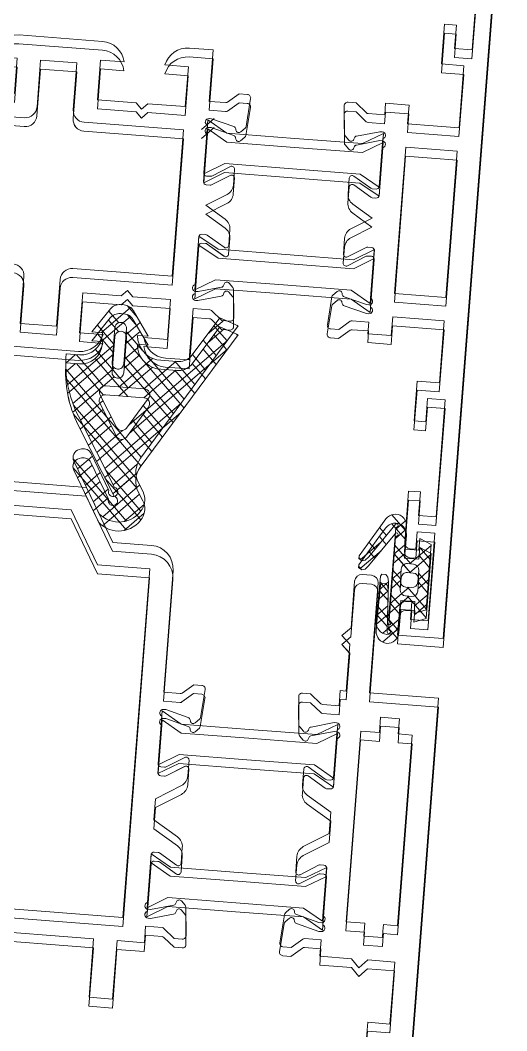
# Model space of a CAD drawing. Header units: millimetres. Extents: x 26282 to 30760, y 1404 to 4574.
# Drawn here: x 29236.59 to 29240.74, y 3201.09 to 3209.7 of the extents above; entities that cross this region are included whole.
import ezdxf

# ---------------------------------------------------------------- set-up
doc = ezdxf.new("R2010")
doc.units = ezdxf.units.MM
doc.header["$LTSCALE"] = 0.25
doc.linetypes.add('DIVIDE', pattern=[1.25, 0.5, -0.25, 0, -0.25, 0, -0.25])
for name, color, linetype, lineweight in [('AB-DUV', 4, 'Continuous', 50), ('DOĞRAMA', 30, 'Continuous', 20), ('SECTION LINE (3RDF)', 40, 'DIVIDE', 25)]:
    doc.layers.add(name, color=color, linetype=linetype, lineweight=lineweight)

# ---------------------------------------------------------------- blocks, each defined once
blk = doc.blocks.new('CHD60E27', base_point=(-138.6, 7.85))
at = {"color": 1, "linetype": 'Continuous'}
for p, q in [((-80.6, 56.35), (-78.6, 56.35)), ((-115.729976, 50.516652), (-114.729976, 49.516652)), ((-115.729976, 50.516652), (-114.729976, 49.516652)), ((-78.6, 29.85), (-80.6, 29.85)), ((-137.2, 16.75), (-135.7, 16.75)), ((-135.7, 16.75), (-135.7, 15.25))]:
    blk.add_line(p, q, dxfattribs=at)
at = {"color": 40, "linetype": 'Continuous'}
for points in [[(-138.6, 7.85), (-138.6, 78.35), (-134.7, 78.35), (-134.7, 75.95, -0.414213), (-135.199999, 75.45), (-135.7, 75.45), (-135.7, 76.95), (-137.2, 76.95), (-137.2, 69.45), (-135.7, 69.45), (-135.7, 70.95), (-135.2, 70.95, -0.414213), (-134.699999, 70.45), (-134.7, 66.05), (-135.7, 66.05), (-135.7, 68.05), (-137.2, 68.05), (-137.2, 58.05), (-135.7, 58.05), (-135.7, 60.05), (-134.7, 60.05), (-134.7, 56.65), (-136.6, 56.65), (-136.6, 51.35), (-134.4, 51.35), (-132.2, 51.35), (-132.2, 52.95), (-130.2, 52.95), (-130.2, 51.95), (-128.790992, 51.95, 0.176327), (-128.630295, 52.008489), (-127.7, 52.789099), (-127, 52.789099, -0.43976), (-126.701142, 52.462953), (-126.911671, 50.056591, -0.176327), (-126.983943, 49.901604), (-127.323223, 49.562323, -0.577351), (-127.741481, 49.674394), (-127.772347, 49.789587, 0.267949), (-127.949124, 49.966363), (-129.9, 50.489099), (-130.1, 50.489099, 0.842899), (-130.2, 49.906257), (-130.2, 45.839099, 0.414213), (-129.949998, 45.589099), (-129.628806, 45.589099, 0.137838), (-129.498553, 45.625711), (-127.980252, 46.552487, -0.585341), (-127.6, 46.339099), (-127.6, 45.002615, -0.261351), (-128.07899, 44.149065), (-129.797634, 43.1), (-128.07899, 42.050935, -0.261351), (-127.6, 41.197385), (-127.6, 39.8609, -0.585341), (-127.980252, 39.647512), (-129.498554, 40.574288, 0.137838), (-129.628807, 40.6109), (-129.95, 40.6109, 0.414213), (-130.199999, 40.360899), (-130.2, 36.293743, 0.842899), (-130.1, 35.710901), (-129.9, 35.7109), (-127.949123, 36.233636, 0.267949), (-127.772347, 36.410413), (-127.741481, 36.525605, -0.577351), (-127.323223, 36.637676), (-126.983943, 36.298396, -0.176327), (-126.911671, 36.143409), (-126.701141, 33.737047, -0.43976), (-127, 33.4109), (-127.7, 33.4109), (-128.630295, 34.191511, 0.176327), (-128.790992, 34.25), (-130.2, 34.25), (-130.2, 33.25), (-132.2, 33.25), (-132.2, 34.85), (-136.6, 34.85), (-136.6, 29.55), (-134.7, 29.55), (-134.7, 26.15), (-135.7, 26.15), (-135.7, 28.15), (-137.2, 28.15), (-137.2, 18.15), (-135.7, 18.15), (-135.7, 20.15), (-134.7, 20.15), (-134.7, 15.75, -0.414213), (-135.199999, 15.25), (-135.7, 15.25), (-135.7, 16.75), (-137.2, 16.75), (-137.2, 9.25), (-135.7, 9.25), (-135.7, 10.75), (-135.2, 10.75, -0.414213), (-134.699999, 10.25), (-134.7, 7.85), (-138.6, 7.85)], [(-78.6, 56.35), (-78.6, 29.85), (-79.6, 29.85), (-80.6, 29.85, -0.414213), (-82.599999, 31.85), (-80.6, 31.85), (-80.6, 34.85), (-89.1, 34.85), (-89.6, 35.35), (-90.1, 34.85), (-98.6, 34.85), (-98.6, 31.85), (-96.6, 31.85, -0.414213), (-98.599999, 29.85), (-105.740408, 29.85, -0.356298), (-107.699999, 31.450001), (-105.7, 31.45), (-105.7, 34.85), (-109, 34.85), (-109.5, 35.35), (-110, 34.85), (-113.2, 34.85), (-113.2, 31.45), (-111.2, 31.45, -0.356298), (-113.159592, 29.85), (-115.2, 29.85), (-115.2, 34.25), (-116.609007, 34.25, 0.176327), (-116.769704, 34.191511), (-117.7, 33.4109), (-118.4, 33.4109, -0.43976), (-118.698859, 33.737047), (-118.488329, 36.143409, -0.176327), (-118.416057, 36.298397), (-118.076776, 36.637677, -0.577351), (-117.658519, 36.525604), (-117.627652, 36.410413, 0.267949), (-117.450876, 36.233636), (-115.5, 35.7109), (-115.3, 35.7109, 0.842899), (-115.2, 36.293744), (-115.2, 40.3609, 0.414213), (-115.45, 40.6109), (-115.771193, 40.6109, 0.137838), (-115.901446, 40.574288), (-117.419747, 39.647512, -0.585341), (-117.799999, 39.8609), (-117.8, 41.197384, -0.261351), (-117.32101, 42.050935), (-115.602366, 43.1), (-117.321009, 44.149064, -0.261351), (-117.8, 45.002615), (-117.8, 46.339099, -0.585341), (-117.419747, 46.552488), (-115.901445, 45.625712, 0.137838), (-115.771193, 45.5891), (-115.45, 45.589099, 0.414213), (-115.199999, 45.8391), (-115.2, 49.906257, 0.842899), (-115.3, 50.489099), (-115.5, 50.489099), (-117.450876, 49.966364, 0.267949), (-117.627653, 49.789587), (-117.658518, 49.674395, -0.577351), (-118.076776, 49.562322), (-118.416057, 49.901603, -0.176327), (-118.488329, 50.056591), (-118.698858, 52.462953, -0.43976), (-118.4, 52.789099), (-117.7, 52.789099), (-116.769704, 52.008489, 0.176327), (-116.609007, 51.95), (-115.2, 51.95), (-115.2, 56.35), (-113.159591, 56.35, -0.356297), (-111.199999, 54.75), (-113.2, 54.75), (-113.2, 51.35), (-110, 51.35), (-109.5, 50.85), (-109, 51.35), (-105.7, 51.35), (-105.7, 54.75), (-107.7, 54.75, -0.356297), (-105.740408, 56.35), (-98.6, 56.35, -0.414213), (-96.599999, 54.350001), (-98.6, 54.35), (-98.6, 51.35), (-90.1, 51.35), (-89.6, 50.85), (-89.1, 51.35), (-80.6, 51.35), (-80.6, 54.35), (-82.6, 54.35, -0.414213), (-80.6, 56.35), (-78.6, 56.35)], [(-80.6, 43.1), (-80.6, 49.35), (-99.6, 49.35, -0.414213), (-100.6, 50.35), (-100.6, 54.35), (-103.7, 54.35), (-103.7, 50.35, -0.414213), (-104.699999, 49.350001), (-113.2, 49.35), (-113.2, 36.85), (-104.7, 36.85, -0.414213), (-103.699999, 35.850001), (-103.7, 31.85), (-100.6, 31.85), (-100.6, 35.85, -0.414213), (-99.6, 36.85), (-80.6, 36.85), (-80.6, 43.1)]]:
    blk.add_lwpolyline(points, format="xyb", close=True, dxfattribs=at)
at = {"color": 4, "linetype": 'Continuous'}
for points in [[(-130.210348, 45.762166), (-128.497348, 46.762166), (-122.710348, 46.762166), (-116.923348, 46.762166), (-115.210348, 45.762166), (-115.210348, 50.362166), (-116.910348, 49.362166), (-122.710348, 49.362166), (-128.510348, 49.362166), (-130.210348, 50.362166), (-130.210348, 45.762166)], [(-128.497348, 39.437833), (-130.210348, 40.437833), (-130.210348, 35.837833), (-128.510348, 36.837833), (-122.710348, 36.837833), (-116.910348, 36.837833), (-115.210348, 35.837833), (-115.210348, 40.437833), (-116.923348, 39.437833), (-122.710348, 39.437833), (-128.497348, 39.437833)]]:
    blk.add_lwpolyline(points, close=True, dxfattribs=at)
at = {"color": 40, "linetype": 'Continuous'}
blk.add_lwpolyline([(-134.4, 49.35), (-136.6, 49.35), (-136.6, 36.85), (-132.2, 36.85), (-132.2, 49.35), (-134.4, 49.35)], close=True, dxfattribs=at)
blk = doc.blocks.new('CHD10-3111', base_point=(3855.389827, -8975.811796))
at = {"color": 40, "linetype": 'Continuous'}
blk.add_lwpolyline([(3855.389827, -8949.111796), (3879.389827, -8949.111796), (3879.389827, -8971.111796), (3877.889827, -8971.111796), (3877.889827, -8970.611796), (3875.789827, -8970.611796, 0.414276), (3875.289827, -8971.111902), (3875.289827, -8973.411796), (3875.891113, -8973.764938, -0.44986), (3875.948899, -8974.058621), (3874.687602, -8975.51474, -0.717959), (3873.789827, -8975.211796), (3873.789827, -8970.111796, -0.414242), (3874.789923, -8969.111796), (3876.40713, -8969.111796, 0.409111), (3877.406977, -8968.129248), (3877.703866, -8951.120522, 0.419335), (3877.203942, -8950.611796), (3858.289827, -8950.611796, 0.414214), (3857.789827, -8951.111796), (3857.789827, -8954.510299, 0.096347), (3857.826278, -8954.697709), (3862.331086, -8965.847499, -0.096289), (3862.789827, -8968.20752), (3862.789827, -8975.311796, -0.679855), (3861.925103, -8975.653814), (3860.044019, -8973.648631, -0.65679), (3860.189935, -8973.311796), (3861.289827, -8973.311796, 0.414214), (3861.489827, -8973.111796), (3861.489827, -8968.20752, 0.096295), (3861.125704, -8966.334383), (3856.526235, -8954.950297, -0.096289), (3856.489827, -8954.762994), (3856.489827, -8952.011796), (3855.389827, -8952.011796), (3855.389827, -8949.111796)], format="xyb", close=True, dxfattribs=at)
blk = doc.blocks.new('CHD60E28', base_point=(0, -82.8))
at = {"color": 40, "linetype": 'Continuous'}
for points in [[(3.9, -18.3), (3.9, -21.7), (2, -21.7), (2, -27), (4.305342, -27), (5, -26.28066), (5.694659, -27), (8.4, -27), (8.4, -28.4), (9.809008, -28.4, 0.176327), (9.969705, -28.341511), (10.9, -27.5609), (11.6, -27.5609, -0.43976), (11.898858, -27.887046), (11.688329, -30.293409, -0.176327), (11.616057, -30.448396), (11.276777, -30.787677, -0.577351), (10.858518, -30.675605), (10.827653, -30.560412, 0.267949), (10.650876, -30.383636), (8.7, -29.8609), (8.5, -29.8609, 0.842899), (8.4, -30.443742), (8.4, -34.5109, 0.414213), (8.65, -34.7609), (8.971194, -34.7609, 0.137838), (9.101447, -34.724288), (10.619748, -33.797512, -0.585341), (11, -34.0109), (11, -35.347384, -0.261351), (10.521011, -36.200935), (8.4, -37.495605), (8.4, -39.304394), (10.52101, -40.599064, -0.261351), (11.000001, -41.452615), (11, -42.789099, -0.585341), (10.619748, -43.002487), (9.101446, -42.075712, 0.137838), (8.971194, -42.0391), (8.65, -42.039099, 0.414213), (8.399999, -42.2891), (8.4, -46.356257, 0.842899), (8.5, -46.939099), (8.7, -46.939099), (10.650876, -46.416364, 0.267949), (10.827654, -46.239588), (10.858519, -46.124395, -0.577351), (11.276776, -46.012322), (11.616057, -46.351603, -0.176327), (11.688329, -46.50659), (11.898859, -48.912953, -0.43976), (11.6, -49.2391), (10.9, -49.239099), (9.969705, -48.458489, 0.176327), (9.809008, -48.4), (8.4, -48.4), (8.4, -49.7), (7.9, -49.7), (7.9, -53.705341), (8.61934, -54.4), (7.9, -55.094658), (7.9, -59.1, -0.414213), (7.3, -59.699999), (6.5, -59.7, -0.414213), (5.9, -59.099999), (5.9, -49.7), (0, -49.7), (0, -49.7), (0, -24.85), (0, 0)], [(42.5, -65.3), (31.308076, -65.3), (28.71, -60.8), (25.4, -60.8, -0.414213), (23.4, -58.799999), (23.4, -48.4), (21.990993, -48.4, 0.176327), (21.830296, -48.458489), (20.9, -49.239099), (20.2, -49.239099, -0.43976), (19.901142, -48.912953), (20.111671, -46.506591, -0.176327), (20.183943, -46.351603), (20.523224, -46.012323, -0.577351), (20.941481, -46.124395), (20.972347, -46.239587, 0.267949), (21.149124, -46.416364), (23.1, -46.939099), (23.3, -46.939099, 0.842899), (23.4, -46.356257), (23.4, -42.289099, 0.414213), (23.149999, -42.0391), (22.828807, -42.039099, 0.137838), (22.698554, -42.075711), (21.180253, -43.002487, -0.585341), (20.799999, -42.7891), (20.8, -41.452615, -0.261351), (21.278991, -40.599064), (23.4, -39.304394), (23.4, -37.495605), (21.278991, -36.200935, -0.261351), (20.800001, -35.347385), (20.8, -34.0109, -0.585341), (21.180252, -33.797512), (22.698554, -34.724288, 0.137838), (22.828807, -34.760901), (23.15, -34.7609, 0.414213), (23.4, -34.5109), (23.4, -30.443743, 0.842899), (23.3, -29.860899), (23.1, -29.8609), (21.149124, -30.383636, 0.267949), (20.972348, -30.560413), (20.941482, -30.675605, -0.577351), (20.523223, -30.787677), (20.183943, -30.448396, -0.176327), (20.111672, -30.293408), (19.901142, -27.887047, -0.43976), (20.199999, -27.5609), (20.9, -27.5609), (21.830296, -28.341511, 0.176327), (21.990993, -28.4), (23.4, -28.4), (23.4, -27), (25.74, -27), (25.74, -22), (27.74, -22), (27.74, -27), (38, -27)]]:
    blk.add_lwpolyline(points, format="xyb", dxfattribs=at)
blk.add_lwpolyline([(65, -43.55084), (65, -28.301681, 0.414213), (62, -25.301681), (60, -25.30168), (60, -29), (25.4, -29), (25.4, -58.8), (29.864701, -58.8), (32.462777, -63.3), (38, -63.3), (38, -58.8), (65, -58.8), (65, -43.55084)], format="xyb", close=True, dxfattribs=at)
blk.add_lwpolyline([(3.2, -29.55), (3.2, -30.1), (2, -30.1), (2, -46.4), (3.2, -46.4), (3.2, -47.7), (4.8, -47.7), (4.8, -46.4), (6.4, -46.4), (6.4, -30.1), (4.8, -30.1), (4.8, -29), (3.2, -29), (3.2, -29.55)], close=True, dxfattribs=at)
at = {"color": 4, "linetype": 'Continuous'}
for points in [[(10.113, -33.587833), (8.4, -34.587833), (8.4, -29.987833), (10.1, -30.987833), (15.9, -30.987833), (21.7, -30.987833), (23.4, -29.987833), (23.4, -34.587833), (21.687, -33.587833), (15.9, -33.587833), (10.113, -33.587833)], [(10.113, -43.212166), (8.4, -42.212166), (8.4, -46.812166), (10.1, -45.812166), (15.9, -45.812166), (21.7, -45.812166), (23.4, -46.812166), (23.4, -42.212166), (21.687, -43.212166), (15.9, -43.212166), (10.113, -43.212166)]]:
    blk.add_lwpolyline(points, close=True, dxfattribs=at)
blk = doc.blocks.new('CHD50D23', base_point=(110.983776, 153.85743))
at = {"color": 1, "linetype": 'Continuous'}
for p, q in [((117.791548, 170.671326), (119.381447, 172.261226)), ((119.568875, 171.841832), (119.206204, 172.204502)), ((119.457419, 170.215877), (121.244586, 172.003044)), ((124.138771, 167.271936), (119.568875, 171.841832)), ((119.432791, 169.856596), (118.032092, 171.257294)), ((120.970782, 169.60792), (122.142332, 170.77947)), ((118.315634, 169.074092), (119.457419, 170.215877)), ((121.333881, 167.955505), (119.432791, 169.856596)), ((119.301305, 167.938443), (120.572703, 169.209841)), ((121.747604, 168.263422), (122.91966, 169.435477)), ((119.296707, 167.87136), (118.580823, 168.587243)), ((118.649877, 167.287015), (119.301305, 167.938443)), ((122.524426, 166.918923), (123.696988, 168.091485)), ((119.145191, 165.661009), (121.37384, 167.889658)), ((124.455498, 162.712568), (119.296707, 167.87136)), ((119.160623, 165.886123), (118.364104, 166.682642)), ((120.14134, 164.535837), (122.174977, 166.569474)), ((115.348278, 161.864095), (119.145191, 165.661009)), ((119.024539, 163.900887), (117.547506, 165.37792)), ((124.278265, 160.768481), (119.160623, 165.886123)), ((121.172168, 163.445345), (122.976114, 165.249291)), ((118.528593, 162.275512), (116.730908, 164.073197)), ((118.989078, 163.383575), (119.611946, 164.006444)), ((119.345191, 163.580234), (119.024539, 163.900887)), ((121.973305, 162.125161), (123.777251, 163.929107)), ((111.799457, 156.193954), (118.989078, 163.383575)), ((120.452072, 158.230713), (115.91431, 162.768475)), ((121.603057, 159.633594), (124.527445, 162.557981)), ((118.720503, 157.840961), (115.097712, 161.463753)), ((116.041968, 158.315145), (118.584254, 160.857431)), ((118.064864, 158.216721), (120.705574, 160.857431)), ((121.299351, 159.504754), (119.946674, 160.857431)), ((121.452072, 157.361288), (125.087016, 160.996232)), ((122.788808, 160.136617), (122.034401, 160.891024)), ((125.34237, 159.704376), (124.278265, 160.768481)), ((116.124999, 158.315145), (114.281114, 160.15903)), ((121.237452, 159.267988), (121.603057, 159.633594)), ((122.965684, 157.838422), (121.299351, 159.504754)), ((124.529431, 158.395995), (122.788808, 160.136617)), ((114.691525, 157.627299), (113.464516, 158.854308)), ((119.211984, 157.24252), (120.452072, 158.482608)), ((124.608099, 158.395995), (125.396213, 159.184109)), ((120.452072, 156.109392), (118.977527, 157.583937)), ((113.865869, 156.331635), (112.647918, 157.549586)), ((122.94395, 155.738834), (121.452072, 157.230713)), ((113.040212, 155.035971), (111.83132, 156.244863)), ((119.332913, 155.242129), (120.452072, 156.361288)), ((120.244395, 154.032291), (122.569534, 156.35743)), ((112.193401, 154.466577), (113.52755, 155.800727)), ((122.081038, 154.480426), (121.159141, 155.402323)), ((111.107571, 154.847292), (111.014722, 154.940141)), ((120.547923, 153.892221), (119.627241, 154.812903))]:
    blk.add_line(p, q, dxfattribs=at)
for points in [[(117.942326, 171.103172, -0.229763), (119.601084, 172.311706, -0.229763), (121.577, 171.756923), (124.065182, 167.454881, -0.472021), (123.686104, 166.442525), (123.493312, 166.376425, -0.353954), (122.651853, 166.698377), (120.910699, 169.711911, 2.506605), (120.443837, 169.422198), (123.974866, 163.603459, -0.068514), (125.058809, 161.099606, -0.068514), (125.425814, 158.395994), (124.268132, 158.395995, 0.414213), (122.468133, 156.595995), (122.468132, 156.35743), (123.368132, 156.35743), (121.951762, 154.2919, -0.247171), (121.127035, 153.857431), (120.80923, 153.85743, -0.247171), (119.984502, 154.2919), (118.568132, 156.35743), (119.468132, 156.35743), (119.468132, 156.395995, 0.347266), (117.672353, 158.315146), (115.962865, 158.315145, 0.239382), (114.781982, 157.769249), (112.588983, 154.327878), (110.983776, 154.890697), (118.422358, 166.775718, 0.283277), (118.436838, 168.874362), (117.984154, 169.620334, -0.264505), (117.942326, 171.103172)], [(118.960417, 162.96546), (118.120011, 161.622698, 0.58904), (118.543842, 160.857431), (121.854332, 160.857431, 0.584485), (122.281783, 161.616824), (120.652103, 164.302354, 0.558043), (119.800823, 164.308222), (118.960417, 162.96546)], [(120.952072, 159.35743, 0.414214), (120.452072, 158.85743), (120.452072, 155.85743, 1), (121.452072, 155.85743), (121.452072, 158.85743, 0.414214), (120.952072, 159.35743)]]:
    blk.add_lwpolyline(points, format="xyb", close=True, dxfattribs=at)
blk = doc.blocks.new('CHD40D08', base_point=(-2.21267, -2.905012))
at = {"color": 1, "linetype": 'Continuous'}
for p, q in [((0, 5.969856), (1.319355, 7.289211)), ((0.12533, 6.85077), (0.904473, 6.071627)), ((1.017205, 5.958895), (1.924654, 5.051445)), ((1.069674, 4.91821), (1.934707, 5.783243)), ((-2.21267, 4.946129), (-0.482761, 3.21622)), ((-2.21267, 3.757186), (-1.21267, 4.757186)), ((-0.632316, 3.21622), (0.904473, 4.753009)), ((0, 4.854779), (0.904473, 3.950306)), ((1.129836, 3.724943), (1.8882, 2.96658)), ((1.171493, 2.898708), (1.899747, 3.626962)), ((-2.21267, 2.824809), (-1.333018, 1.945157)), ((0.166982, 1.894197), (0.904473, 2.631688)), ((-2.21267, 1.635866), (-1.333018, 2.515518)), ((0.166981, 2.566478), (0.904473, 1.828986)), ((-2.21267, -0.485455), (-0.510996, 1.216219)), ((-0.604081, 1.21622), (0.039793, 0.572346)), ((2.045652, -0.469774), (3.706779, 1.191354)), ((3.601991, 1.252788), (3.846916, 1.007863)), ((-2.21267, 0.703488), (-1.21267, -0.296512)), ((0.039793, 0.572346), (0.904473, -0.292334)), ((0.061836, -0.332269), (0.904473, 0.510368)), ((2.524604, 0.208855), (3.086884, -0.353425)), ((0, -0.394105), (0.061836, -0.332269)), ((-0.000001, -1.509181), (0.092774, -1.601955)), ((0.092774, -1.601955), (1.325459, -2.834641)), ((0.115405, -2.400021), (0.904473, -1.610952)), ((1.646901, -1.034763), (2.284292, -1.672154))]:
    blk.add_line(p, q, dxfattribs=at)
for points in [[(3.56458, 1.274721), (3.853054, 1.105598), (3.839039, 0.882431), (2.197611, -1.814579), (1.801975, -2.439764, -0.413949), (0.422965, -2.750501, -0.119976), (0.112064, -2.393627, -0.119976), (-0.000001, -1.93378), (0, 0), (-1.21267, 0), (-1.21267, -1), (-2.21267, -0.565218), (-2.21267, 5.005452), (-1.21267, 5.396757), (-1.21267, 4.396757), (0, 4.396757), (0, 6.36622, -0.404548), (0.967353, 7.365686, -0.404548), (1.934706, 6.366219), (1.934707, 5.626366), (1.87951, 2.469611), (1.772015, 2.273538), (1.437813, 2.284888), (1.245523, 2.492312), (1.171532, 2.897929), (0.995458, 6.390233, 2.044702), (0.823804, 6.2417), (0.904473, 6.143585), (0.904473, -1.711145), (0.823804, -1.809259, 2.04471), (0.995459, -1.957792), (3.011747, 0.899087), (3.291174, 1.202272), (3.56458, 1.274721)], [(0.020535, 1.362666, 0.198912), (0.166982, 1.71622), (0.166981, 2.71622, 0.414213), (-0.333018, 3.21622), (-0.833018, 3.21622, 0.414213), (-1.333018, 2.71622), (-1.333018, 1.716219, 0.414213), (-0.833018, 1.21622), (-0.333018, 1.216219, 0.198912), (0.020535, 1.362666)]]:
    blk.add_lwpolyline(points, format="xyb", close=True, dxfattribs=at)
blk = doc.blocks.new('A$C74C11A8A')
at = {"layer": 'DOĞRAMA', "color": 155, "rotation": 90}
for name, p in [('CHD60E28', (696.083, 51.945)), ('CHD50D23', (694.332, 71.415)), ('CHD40D08', (678.332, 53.583))]:
    blk.add_blockref(name, p, dxfattribs=at)
at = {"layer": 'DOĞRAMA', "color": 155, "xscale": -1, "rotation": 270}
for name, p in [('CHD60E27', (668.083, 51.945)), ('CHD10-3111', (711.883, 87.945))]:
    blk.add_blockref(name, p, dxfattribs=at)
blk = doc.blocks.new('A$C187D15ED')
at = {"layer": 'SECTION LINE (3RDF)', "xscale": 0.1, "yscale": 0.1, "zscale": 0.1, "rotation": 85.58962928942069}
for p in [(9669.8158, 2932.3961), (9669.8148, 2932.32)]:
    blk.add_blockref('A$C74C11A8A', p, dxfattribs=at)

msp = doc.modelspace()

# ---------------------------------------------------------------- block references
at = {"layer": 'AB-DUV', "ltscale": 100}
msp.add_blockref('A$C187D15ED', (19570.4239, 205.0275, 5.1264), dxfattribs=at)

# ---------------------------------------------------------------- next in the draw order: linework, layer by layer
at = {"layer": 'DOĞRAMA', "color": 1, "linetype": 'Continuous'}
for p, q in [((29238.245, 3208.7874, 5.1264), (29238.1376, 3208.6953, 5.1264)), ((29238.245, 3208.7874, 5.1264), (29238.1376, 3208.6953, 5.1264)), ((29237.533, 3207.178, 5.1264), (29237.2833, 3206.9641, 5.1264)), ((29237.5038, 3207.1943, 5.1264), (29237.5885, 3207.0955, 5.1264)), ((29237.3464, 3207.1475, 5.1264), (29237.4313, 3207.0485, 5.1264)), ((29238.3324, 3207.0728, 5.1264), (29238.1891, 3206.9501, 5.1264)), ((29237.2507, 3207.0286, 5.1264), (29237.388, 3206.8684, 5.1264)), ((29237.6146, 3207.0504, 5.1264), (29237.4944, 3206.9474, 5.1264)), ((29238.2436, 3207.0226, 5.1264), (29238.3548, 3206.8927, 5.1264)), ((29238.4377, 3207.0265, 5.1264), (29238.4462, 3207.0165, 5.1264)), ((29237.4963, 3206.9725, 5.1264), (29237.632, 3206.8142, 5.1264)), ((29238.3584, 3206.8976, 5.1264), (29237.5862, 3206.236, 5.1264)), ((29238.1513, 3206.8997, 5.1264), (29238.2633, 3206.7689, 5.1264)), ((29237.387, 3206.8554, 5.1264), (29236.9966, 3206.5209, 5.1264)), ((29237.2324, 3206.8195, 5.1264), (29237.3857, 3206.6405, 5.1264)), ((29237.6112, 3206.85, 5.1264), (29237.4781, 3206.7359, 5.1264)), ((29237.0644, 3206.7765, 5.1264), (29236.9797, 3206.704, 5.1264)), ((29237.0722, 3206.7759, 5.1264), (29237.2324, 3206.589, 5.1264)), ((29237.7181, 3206.7441, 5.1264), (29237.4345, 3206.5011, 5.1264)), ((29237.48, 3206.761, 5.1264), (29237.8975, 3206.2737, 5.1264)), ((29237.6556, 3206.7866, 5.1264), (29237.989, 3206.3975, 5.1264)), ((29238.059, 3206.7769, 5.1264), (29238.1719, 3206.6451, 5.1264)), ((29236.9811, 3206.6517, 5.1264), (29237.079, 3206.5374, 5.1264)), ((29237.3937, 3206.6637, 5.1264), (29237.3545, 3206.63, 5.1264)), ((29237.3857, 3206.6405, 5.1264), (29237.5102, 3206.4953, 5.1264)), ((29237.9191, 3206.7187, 5.1264), (29237.646, 3206.4848, 5.1264)), ((29237.9108, 3206.7193, 5.1264), (29238.0804, 3206.5213, 5.1264)), ((29237.3545, 3206.63, 5.1264), (29237.0404, 3206.3609, 5.1264)), ((29237.2324, 3206.589, 5.1264), (29237.3018, 3206.508, 5.1264)), ((29237.079, 3206.5374, 5.1264), (29237.5499, 3205.9878, 5.1264)), ((29237.2984, 3206.3844, 5.1264), (29237.1047, 3206.2185, 5.1264)), ((29237.0464, 3206.345, 5.1264), (29237.5211, 3205.7909, 5.1264)), ((29237.9609, 3206.3595, 5.1264), (29237.5532, 3206.0102, 5.1264)), ((29237.6407, 3206.343, 5.1264), (29237.8061, 3206.1499, 5.1264)), ((29237.3681, 3206.2467, 5.1264), (29237.1744, 3206.0807, 5.1264)), ((29237.5862, 3206.236, 5.1264), (29237.5194, 3206.1787, 5.1264)), ((29237.5492, 3206.2192, 5.1264), (29237.5787, 3206.1847, 5.1264)), ((29237.4625, 3206.13, 5.1264), (29237.2441, 3205.9429, 5.1264)), ((29237.5787, 3206.1847, 5.1264), (29237.7146, 3206.0261, 5.1264)), ((29237.5532, 3206.0102, 5.1264), (29237.3138, 3205.8051, 5.1264)), ((29237.5499, 3205.9878, 5.1264), (29237.6232, 3205.9023, 5.1264)), ((29237.0429, 3205.8879, 5.1264), (29237.4634, 3205.3972, 5.1264)), ((29237.2066, 3205.9107, 5.1264), (29237.0806, 3205.8028, 5.1264)), ((29237.3173, 3205.7982, 5.1264), (29237.4922, 3205.5941, 5.1264)), ((29237.5201, 3205.7843, 5.1264), (29237.3835, 3205.6673, 5.1264)), ((29237.59, 3205.8442, 5.1264), (29237.5201, 3205.7843, 5.1264)), ((29237.5211, 3205.7909, 5.1264), (29237.5869, 3205.7141, 5.1264)), ((29237.2737, 3205.7707, 5.1264), (29237.1478, 3205.6629, 5.1264)), ((29237.3408, 3205.6307, 5.1264), (29237.215, 3205.5229, 5.1264)), ((29237.6096, 3205.6635, 5.1264), (29237.487, 3205.5584, 5.1264)), ((29237.487, 3205.5584, 5.1264), (29237.2951, 3205.394, 5.1264)), ((29237.4922, 3205.5941, 5.1264), (29237.6211, 3205.4436, 5.1264)), ((29237.6496, 3205.5002, 5.1264), (29237.4789, 3205.3539, 5.1264)), ((29237.4634, 3205.3972, 5.1264), (29237.4968, 3205.3582, 5.1264)), ((29239.8727, 3205.2797, 5.1264), (29239.7593, 3205.4121, 5.1264)), ((29239.8766, 3205.3594, 5.1264), (29239.7919, 3205.2868, 5.1264)), ((29239.7134, 3205.2351, 5.1264), (29239.6548, 3205.3036, 5.1264)), ((29239.8813, 3205.2697, 5.1264), (29239.8727, 3205.2797, 5.1264)), ((29239.9764, 3205.2671, 5.1264), (29239.9649, 3205.1176, 5.1264)), ((29240.126, 3205.2556, 5.1264), (29239.9764, 3205.2671, 5.1264)), ((29239.6693, 3205.1818, 5.1264), (29239.4909, 3205.029, 5.1264)), ((29239.6163, 3205.1179, 5.1264), (29239.5646, 3205.1782, 5.1264)), ((29239.866, 3205.1529, 5.1264), (29239.7755, 3205.0753, 5.1264)), ((29239.8613, 3205.0625, 5.1264), (29239.7817, 3205.1554, 5.1264)), ((29239.8727, 3205.1586, 5.1264), (29239.866, 3205.1529, 5.1264)), ((29240.094, 3205.1507, 5.1264), (29239.9112, 3204.9941, 5.1264)), ((29240.0849, 3205.0321, 5.1264), (29239.9928, 3205.1395, 5.1264)), ((29239.5009, 3205.0221, 5.1264), (29239.4783, 3205.0484, 5.1264)), ((29239.9205, 3204.9934, 5.1264), (29239.8613, 3205.0625, 5.1264)), ((29239.8384, 3204.9317, 5.1264), (29239.7592, 3204.8638, 5.1264)), ((29239.8333, 3204.8647, 5.1264), (29239.7654, 3204.9439, 5.1264)), ((29240.0777, 3204.9391, 5.1264), (29239.9832, 3204.8582, 5.1264)), ((29240.0685, 3204.8206, 5.1264), (29239.9876, 3204.9151, 5.1264)), ((29239.7306, 3204.8393, 5.1264), (29239.6523, 3204.7723, 5.1264)), ((29239.7284, 3204.7566, 5.1264), (29239.6586, 3204.838, 5.1264)), ((29239.908, 3204.7937, 5.1264), (29239.7429, 3204.6523, 5.1264)), ((29240.0522, 3204.6091, 5.1264), (29239.8931, 3204.7949, 5.1264)), ((29239.8323, 3204.6352, 5.1264), (29239.7491, 3204.7324, 5.1264)), ((29240.0614, 3204.7276, 5.1264), (29239.954, 3204.6356, 5.1264)), ((29239.7252, 3204.6371, 5.1264), (29239.6323, 3204.5575, 5.1264)), ((29239.7224, 3204.533, 5.1264), (29239.6389, 3204.6304, 5.1264)), ((29239.8237, 3204.524, 5.1264), (29239.6821, 3204.4026, 5.1264)), ((29239.8045, 3204.4372, 5.1264), (29239.7328, 3204.5209, 5.1264))]:
    msp.add_line(p, q, dxfattribs=at)
at = {"layer": 'DOĞRAMA', "color": 40, "linetype": 'Continuous', "elevation": 5.1264}
for points in [[(29240.5205, 3210.3704), (29240.4436, 3209.3734), (29240.294, 3209.3849), (29240.3094, 3209.5843), (29240.2097, 3209.592), (29240.1835, 3209.253), (29240.373, 3209.2384), (29240.3322, 3208.71), (29240.1129, 3208.7269), (29239.8935, 3208.7438), (29239.9058, 3208.9033), (29239.7064, 3208.9187), (29239.6987, 3208.819), (29239.5583, 3208.8298, -0.176327), (29239.5427, 3208.8369), (29239.4559, 3208.9219), (29239.3861, 3208.9273, 0.43976), (29239.3538, 3208.897), (29239.3563, 3208.6555, 0.176327), (29239.3623, 3208.6395), (29239.3935, 3208.6031, 0.577351), (29239.4361, 3208.611), (29239.4401, 3208.6223, -0.267949), (29239.4591, 3208.6385), (29239.6576, 3208.6756), (29239.6775, 3208.6741, -0.842899), (29239.683, 3208.6152), (29239.6517, 3208.2097, -0.414213), (29239.6249, 3208.1867), (29239.5929, 3208.1892, -0.137838), (29239.5802, 3208.1938), (29239.4359, 3208.2979, 0.585341), (29239.3964, 3208.2796), (29239.3861, 3208.1463, 0.261351), (29239.4273, 3208.0575), (29239.5906, 3207.9397), (29239.4111, 3207.8483, 0.261351), (29239.3568, 3207.7669), (29239.3465, 3207.6337, 0.585341), (29239.3828, 3207.6095), (29239.5413, 3207.6902, -0.137838), (29239.5546, 3207.6928), (29239.5866, 3207.6904, -0.414213), (29239.6096, 3207.6635), (29239.5783, 3207.258, -0.842899), (29239.5639, 3207.2007), (29239.5439, 3207.2022), (29239.3535, 3207.2693, -0.267949), (29239.3372, 3207.2883), (29239.335, 3207.3, 0.577351), (29239.2942, 3207.3144), (29239.2577, 3207.2832, 0.176327), (29239.2493, 3207.2683), (29239.2098, 3207.03, 0.43976), (29239.2371, 3206.9952), (29239.3069, 3206.9898), (29239.4057, 3207.0605, -0.176327), (29239.4221, 3207.0651), (29239.5626, 3207.0542), (29239.5549, 3206.9545), (29239.7543, 3206.9391), (29239.7666, 3207.0987), (29240.2053, 3207.0648), (29240.1646, 3206.5364), (29239.9751, 3206.551), (29239.949, 3206.212), (29240.0487, 3206.2043), (29240.0641, 3206.4037), (29240.2136, 3206.3922), (29240.1367, 3205.3952), (29239.9872, 3205.4067), (29240.0026, 3205.6061), (29239.9029, 3205.6138), (29239.869, 3205.1751, 0.414213), (29239.915, 3205.1214), (29239.9649, 3205.1176), (29239.9764, 3205.2671), (29240.126, 3205.2556), (29240.0683, 3204.5078), (29239.9187, 3204.5193), (29239.9303, 3204.6689), (29239.8804, 3204.6727, 0.414213), (29239.8267, 3204.6267), (29239.8083, 3204.3874), (29240.1971, 3204.3575), (29240.1971, 3204.3575), (29240.7393, 3211.3866)], [(29236.3781, 3206.8585), (29237.0901, 3206.8036, 0.356298), (29237.2978, 3206.9481), (29237.0983, 3206.9635), (29237.1245, 3207.3025), (29237.4535, 3207.2771), (29237.5072, 3207.3231), (29237.5532, 3207.2694), (29237.8723, 3207.2448), (29237.8461, 3206.9058), (29237.6467, 3206.9212, 0.356298), (29237.8298, 3206.7466), (29238.0332, 3206.7309), (29238.0671, 3207.1696), (29238.2075, 3207.1587, -0.176327), (29238.2231, 3207.1517), (29238.3099, 3207.0667), (29238.3797, 3207.0613, 0.43976), (29238.412, 3207.0915), (29238.4095, 3207.3331, 0.176327), (29238.4035, 3207.3491), (29238.3723, 3207.3855, 0.577351), (29238.3297, 3207.3776), (29238.3257, 3207.3663, -0.267949), (29238.3067, 3207.35), (29238.1082, 3207.3129), (29238.0883, 3207.3145, -0.842899), (29238.0828, 3207.3734), (29238.1141, 3207.7789, -0.414213), (29238.1409, 3207.8019), (29238.1729, 3207.7994, -0.137838), (29238.1856, 3207.7947), (29238.3299, 3207.6907, 0.585341), (29238.3694, 3207.709), (29238.3797, 3207.8423, 0.261351), (29238.3385, 3207.9311), (29238.1752, 3208.0489), (29238.3547, 3208.1402, 0.261351), (29238.409, 3208.2217), (29238.4193, 3208.3549, 0.585341), (29238.383, 3208.3791), (29238.2245, 3208.2984, -0.137838), (29238.2112, 3208.2957), (29238.1792, 3208.2982, -0.414213), (29238.1562, 3208.3251), (29238.1875, 3208.7306, -0.842899), (29238.2019, 3208.7879), (29238.2219, 3208.7864), (29238.4123, 3208.7193, -0.267949), (29238.4286, 3208.7003), (29238.4308, 3208.6885, 0.577351), (29238.4716, 3208.6742), (29238.5081, 3208.7054, 0.176327), (29238.5165, 3208.7203), (29238.556, 3208.9586, 0.43976), (29238.5287, 3208.9934), (29238.4589, 3208.9988), (29238.3601, 3208.9281, -0.176327), (29238.3437, 3208.9235), (29238.2032, 3208.9343), (29238.237, 3209.373), (29238.0336, 3209.3887, 0.356297), (29237.8259, 3209.2443), (29238.0253, 3209.2289), (29237.9992, 3208.8899), (29237.6801, 3208.9145), (29237.6264, 3208.8685), (29237.5804, 3208.9222), (29237.2514, 3208.9476), (29237.2775, 3209.2866), (29237.4769, 3209.2712, 0.356297), (29237.2939, 3209.4458), (29236.5819, 3209.5007, 0.414213)], [(29236.0405, 3205.7312), (29237.1563, 3205.6451), (29237.3808, 3205.1765), (29237.7108, 3205.151, -0.414213), (29237.8948, 3204.9362), (29237.8148, 3203.8993), (29237.9553, 3203.8885, 0.176327), (29237.9718, 3203.8931), (29238.0705, 3203.9637), (29238.1403, 3203.9583, -0.43976), (29238.1676, 3203.9235), (29238.1281, 3203.6852, -0.176327), (29238.1197, 3203.6703), (29238.0833, 3203.6391, -0.577351), (29238.0425, 3203.6535), (29238.0403, 3203.6652, 0.267949), (29238.024, 3203.6842), (29237.8335, 3203.7513), (29237.8136, 3203.7529, 0.842899), (29237.7991, 3203.6955), (29237.7678, 3203.29, 0.414213), (29237.7908, 3203.2632), (29237.8229, 3203.2607, 0.137838), (29237.8361, 3203.2633), (29237.9946, 3203.3441, -0.585341), (29238.0309, 3203.3199), (29238.0206, 3203.1866, -0.261351), (29237.9663, 3203.1052), (29237.7449, 3202.9924), (29237.731, 3202.8121), (29237.9325, 3202.6667, -0.261351), (29237.9737, 3202.5779), (29237.9634, 3202.4447, -0.585341), (29237.9239, 3202.4263), (29237.7796, 3202.5304, 0.137838), (29237.7669, 3202.535), (29237.7349, 3202.5375, 0.414213), (29237.708, 3202.5145), (29237.6768, 3202.109, 0.842899), (29237.6822, 3202.0501), (29237.7022, 3202.0486), (29237.9007, 3202.0857, 0.267949), (29237.9197, 3202.102), (29237.9237, 3202.1132, -0.577351), (29237.9662, 3202.1212), (29237.9974, 3202.0847, -0.176327), (29238.0035, 3202.0687), (29238.0059, 3201.8272, -0.43976), (29237.9736, 3201.7969), (29237.9038, 3201.8023), (29237.8171, 3201.8873, 0.176327), (29237.8015, 3201.8944), (29237.661, 3201.9052), (29237.6503, 3201.7656), (29237.417, 3201.7836), (29237.3785, 3201.2851), (29237.1791, 3201.3005), (29237.2176, 3201.799), (29236.1946, 3201.8779)], [(29239.7432, 3201.0726), (29239.7839, 3201.6011), (29239.5541, 3201.6188), (29239.4793, 3201.5524), (29239.4156, 3201.6295), (29239.1458, 3201.6503), (29239.1566, 3201.7899), (29239.0161, 3201.8007, 0.176327), (29238.9996, 3201.7961), (29238.9009, 3201.7254), (29238.8311, 3201.7308, -0.43976), (29238.8038, 3201.7656), (29238.8433, 3202.0039, -0.176327), (29238.8517, 3202.0188), (29238.8881, 3202.0501, -0.577351), (29238.929, 3202.0357), (29238.9312, 3202.0239, 0.267949), (29238.9474, 3202.005), (29239.1379, 3201.9378), (29239.1579, 3201.9363, 0.842899), (29239.1723, 3201.9936), (29239.2036, 3202.3991, 0.414213), (29239.1806, 3202.426), (29239.1486, 3202.4285, 0.137838), (29239.1353, 3202.4258), (29238.9768, 3202.3451, -0.585341), (29238.9405, 3202.3693), (29238.9508, 3202.5025, -0.261351), (29239.0051, 3202.584), (29239.2265, 3202.6967), (29239.2404, 3202.8771), (29239.0389, 3203.0225, -0.261351), (29238.9977, 3203.1113), (29239.008, 3203.2445, -0.585341), (29239.0476, 3203.2629), (29239.1918, 3203.1588, 0.137838), (29239.2045, 3203.1541), (29239.2366, 3203.1517, 0.414213), (29239.2634, 3203.1747), (29239.2947, 3203.5802, 0.842899), (29239.2892, 3203.6391), (29239.2692, 3203.6406), (29239.0707, 3203.6035, 0.267949), (29239.0517, 3203.5872), (29239.0478, 3203.576, -0.577351), (29239.0052, 3203.568), (29238.974, 3203.6044, -0.176327), (29238.968, 3203.6205), (29238.9655, 3203.862, -0.43976), (29238.9978, 3203.8922), (29239.0676, 3203.8868), (29239.1543, 3203.8018, 0.176327), (29239.1699, 3203.7948), (29239.3104, 3203.7839), (29239.3204, 3203.9136), (29239.3702, 3203.9097), (29239.401, 3204.3091), (29239.3347, 3204.3839), (29239.4117, 3204.4476), (29239.4425, 3204.8469, -0.414213), (29239.507, 3204.9021), (29239.5867, 3204.896, -0.414213), (29239.6419, 3204.8316), (29239.5697, 3203.8943), (29240.1579, 3203.849), (29240.1579, 3203.849), (29239.9668, 3201.3713), (29239.7757, 3198.8937)]]:
    msp.add_lwpolyline(points, format="xyb", dxfattribs=at)
for points in [[(29234.6854, 3208.318), (29234.7334, 3208.9412), (29236.6278, 3208.7951, 0.414213), (29236.7352, 3208.8871), (29236.766, 3209.2859), (29237.075, 3209.2621), (29237.0443, 3208.8632, 0.414213), (29237.1363, 3208.7559), (29237.9838, 3208.6905), (29237.8877, 3207.4442), (29237.0402, 3207.5096, 0.414213), (29236.9328, 3207.4175), (29236.902, 3207.0187), (29236.5929, 3207.0426), (29236.6237, 3207.4414, 0.414213), (29236.5317, 3207.5488), (29234.6373, 3207.6949), (29234.6854, 3208.318)], [(29233.6299, 3203.7357), (29233.5126, 3202.2153, 0.414213), (29233.7886, 3201.8931), (29233.988, 3201.8778), (29234.0165, 3202.2465), (29237.4662, 3201.9804), (29237.6954, 3204.9516), (29237.2503, 3204.9859), (29237.0258, 3205.4546), (29236.4737, 3205.4972), (29236.4391, 3205.0485), (29233.7471, 3205.2561), (29233.6299, 3203.7357)]]:
    msp.add_lwpolyline(points, format="xyb", close=True, dxfattribs=at)
at = {"layer": 'DOĞRAMA', "color": 4, "linetype": 'Continuous', "elevation": 5.1264}
for points in [[(29239.6522, 3208.202), (29239.4891, 3208.3148), (29238.9121, 3208.3593), (29238.3351, 3208.4038), (29238.1566, 3208.3173), (29238.192, 3208.7759), (29238.3538, 3208.6632), (29238.9321, 3208.6186), (29239.5104, 3208.574), (29239.6876, 3208.6606), (29239.6522, 3208.202)], [(29239.4328, 3207.5846), (29239.6112, 3207.6711), (29239.5759, 3207.2125), (29239.4141, 3207.3252), (29238.8358, 3207.3698), (29238.2575, 3207.4144), (29238.0803, 3207.3278), (29238.1157, 3207.7865), (29238.2788, 3207.6736), (29238.8558, 3207.6291), (29239.4328, 3207.5846)], [(29239.0997, 3203.2799), (29239.2628, 3203.167), (29239.2982, 3203.6256), (29239.121, 3203.539), (29238.5427, 3203.5836), (29237.9644, 3203.6282), (29237.8026, 3203.741), (29237.7673, 3203.2823), (29237.9457, 3203.3689), (29238.5227, 3203.3244), (29239.0997, 3203.2799)], [(29239.0257, 3202.3203), (29239.2042, 3202.4068), (29239.1688, 3201.9482), (29239.007, 3202.061), (29238.4287, 3202.1056), (29237.8504, 3202.1502), (29237.6732, 3202.0635), (29237.7086, 3202.5222), (29237.8717, 3202.4093), (29238.4487, 3202.3648), (29239.0257, 3202.3203)]]:
    msp.add_lwpolyline(points, close=True, dxfattribs=at)
at = {"layer": 'DOĞRAMA', "color": 40, "linetype": 'Continuous', "elevation": 5.1264}
for points in [[(29240.0975, 3208.5275), (29240.3168, 3208.5105), (29240.2207, 3207.2642), (29239.782, 3207.2981), (29239.8782, 3208.5444), (29240.0975, 3208.5275)], [(29239.6839, 3201.8645), (29239.6881, 3201.9194), (29239.8078, 3201.9101), (29239.9331, 3203.5353), (29239.8135, 3203.5445), (29239.8235, 3203.6742), (29239.6639, 3203.6865), (29239.6539, 3203.5569), (29239.4944, 3203.5692), (29239.3691, 3201.944), (29239.5286, 3201.9317), (29239.5201, 3201.822), (29239.6797, 3201.8097), (29239.6839, 3201.8645)]]:
    msp.add_lwpolyline(points, close=True, dxfattribs=at)
at = {"layer": 'DOĞRAMA', "color": 1, "linetype": 'Continuous', "elevation": 5.1264}
for points in [[(29237.6312, 3205.4583, -0.229763), (29237.4566, 3205.3506, -0.229763), (29237.2638, 3205.4211), (29237.0488, 3205.8691, -0.472021), (29237.0944, 3205.9672), (29237.1141, 3205.9723, -0.353954), (29237.1956, 3205.9337), (29237.346, 3205.6198, 2.506605), (29237.3948, 3205.6451), (29237.0875, 3206.2524, -0.068514), (29236.9986, 3206.5104, -0.068514), (29236.9828, 3206.7828), (29237.0983, 3206.7739, 0.414213), (29237.2916, 3206.9395), (29237.2934, 3206.9633), (29237.2037, 3206.9702), (29237.3608, 3207.1653, -0.247171), (29237.4463, 3207.2023), (29237.478, 3207.1998, -0.247171), (29237.5569, 3207.1502), (29237.6822, 3206.9333), (29237.5925, 3206.9402), (29237.5922, 3206.9364, 0.347266), (29237.7565, 3206.7312), (29237.9269, 3206.7181, 0.239382), (29238.0489, 3206.7634), (29238.294, 3207.0897), (29238.4497, 3207.0212), (29237.6167, 3205.8935, 0.283277), (29237.5991, 3205.6843), (29237.6385, 3205.6065, -0.264505), (29237.6312, 3205.4583)], [(29237.4215, 3206.6525, 0.414214), (29237.4752, 3206.6985), (29237.4983, 3206.9977, 1), (29237.3986, 3207.0054), (29237.3755, 3206.7062, 0.414214), (29237.4215, 3206.6525)], [(29237.5923, 3206.2775), (29237.6864, 3206.4049, 0.58904), (29237.6501, 3206.4845), (29237.32, 3206.5099, 0.584485), (29237.2715, 3206.4375), (29237.4134, 3206.1572, 0.558043), (29237.4982, 3206.1501), (29237.5923, 3206.2775)], [(29239.5044, 3205.0196), (29239.477, 3205.0387), (29239.4801, 3205.0608), (29239.6645, 3205.3171), (29239.7087, 3205.3764, -0.413949), (29239.8486, 3205.3968, -0.119976), (29239.8769, 3205.3588, -0.119976), (29239.8845, 3205.3121), (29239.8697, 3205.1193), (29239.9906, 3205.1099), (29239.9982, 3205.2096), (29240.0946, 3205.1586), (29240.0518, 3204.6032), (29239.9491, 3204.5719), (29239.9567, 3204.6716), (29239.8358, 3204.6809), (29239.8207, 3204.4845, -0.404548), (29239.7166, 3204.3923, -0.404548), (29239.6278, 3204.4994), (29239.6335, 3204.5732), (29239.6633, 3204.8875), (29239.6755, 3204.9062), (29239.7087, 3204.9025), (29239.7263, 3204.8804), (29239.7306, 3204.8393), (29239.7213, 3204.4898, 2.044702), (29239.7395, 3204.5033), (29239.7322, 3204.5137), (29239.7926, 3205.2968), (29239.8014, 3205.306, 2.04471), (29239.7855, 3205.3221), (29239.5625, 3205.0528), (29239.5323, 3205.0247), (29239.5044, 3205.0196)], [(29239.8571, 3204.9836, 0.198912), (29239.8398, 3204.9494), (29239.8321, 3204.8497, 0.414213), (29239.8781, 3204.796), (29239.928, 3204.7922, 0.414213), (29239.9817, 3204.8382), (29239.9894, 3204.9379, 0.414213), (29239.9434, 3204.9916), (29239.8935, 3204.9954, 0.198912), (29239.8571, 3204.9836)]]:
    msp.add_lwpolyline(points, format="xyb", close=True, dxfattribs=at)

doc.saveas('drawing.dxf')
